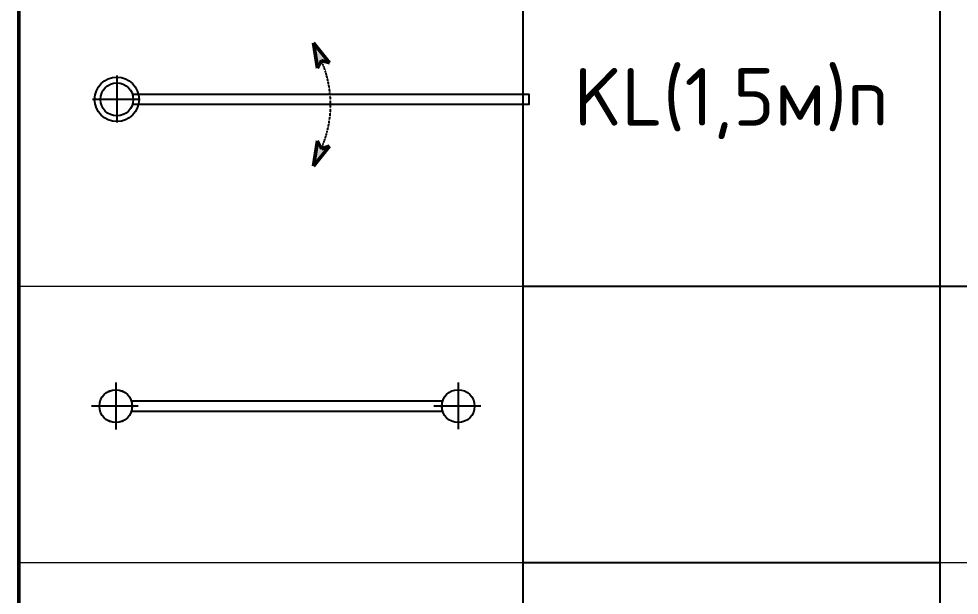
# Model space of a CAD drawing. Header units: millimetres. Extents: x 4247 to 622543, y -201358 to 142419.
# Drawn here: x 4247 to 6532, y -125303 to -123903 of the extents above; entities that cross this region are included whole.
import ezdxf

# ---------------------------------------------------------------- set-up
doc = ezdxf.new("R2010")
doc.units = ezdxf.units.MM
doc.linetypes.add('DASH', pattern=[0.75, 0.5, -0.25])
for name, color, linetype, lineweight in [('UTP', 5, 'DASH', 25), ('Структурная схема линия связи СОУЭ', 5, 'Continuous', 50), ('Трансляционная линия', 5, 'Continuous', 30)]:
    doc.layers.add(name, color=color, linetype=linetype, lineweight=lineweight)
doc.layers.add('Узлы', color=7, linetype='Continuous')
doc.styles.add('ICOCPEUR', font='isocpeur.ttf')

# ---------------------------------------------------------------- blocks, each defined once
blk = doc.blocks.new('калитка 1200')
at = {"color": 5}
for points in [[(205059.5, 81912), (205059.5, 81769.6)], [(205127.8, 81839.9), (204985.3, 81839.9)]]:
    blk.add_lwpolyline(points, dxfattribs=at)
at = {"color": 6}
blk.add_lwpolyline([(205106.9, 81855.8), (206310.7, 81855.8), (206310.7, 81824.1), (205106.8, 81824.1)], dxfattribs=at)
at = {"color": 5}
for radius in [67.5, 50]:
    blk.add_circle((205059.5, 81839.9), radius, dxfattribs=at)
blk = doc.blocks.new('*U496')
at = {"layer": 'Структурная схема линия связи СОУЭ'}
h = blk.add_hatch(color=0, dxfattribs=at)
h.dxf.hatch_style = 1
h.paths.add_polyline_path([(-325, 87), (-252, 0), (-325, -87), (0, 0)])
at = {"layer": 'Структурная схема линия связи СОУЭ', "color": 0}
for points in [[(0, 0), (-325, 87)], [(-325, 87), (-252, 0)], [(0, 0), (-325, -87)], [(-252, 0), (-325, -87)]]:
    blk.add_lwpolyline(points, dxfattribs=at)
blk = doc.blocks.new('*U497')
at = {"layer": 'Структурная схема линия связи СОУЭ'}
h = blk.add_hatch(color=0, dxfattribs=at)
h.dxf.hatch_style = 1
h.paths.add_polyline_path([(-325, 87), (-252, 0), (-325, -87), (0, 0)])
at = {"layer": 'Структурная схема линия связи СОУЭ', "color": 0}
for points in [[(0, 0), (-325, 87)], [(-325, 87), (-252, 0)], [(0, 0), (-325, -87)], [(-252, 0), (-325, -87)]]:
    blk.add_lwpolyline(points, dxfattribs=at)

msp = doc.modelspace()

# ---------------------------------------------------------------- linework, layer by layer
at = {"color": 5}
for points in [[(4482.667, -124785.948), (4482.667, -124899.932)], [(5314.667, -124785.856), (5314.667, -124899.839)], [(4537.329, -124843.534), (4423.312, -124843.534)], [(4537.329, -124843.626), (4423.312, -124843.626)], [(4522.667, -124830.734), (5274.667, -124830.734), (5274.667, -124856.334), (4522.667, -124856.334), (4522.667, -124830.734)], [(5369.329, -124843.534), (5255.312, -124843.534)]]:
    msp.add_lwpolyline(points, dxfattribs=at)
for centre in [(4482.667, -124843.534), (4482.667, -124843.626), (5314.667, -124843.534)]:
    msp.add_circle(centre, 40, dxfattribs=at)
at = {"layer": 'UTP', "color": 0, "lineweight": 25}
msp.add_arc((4737.99, -124110.948), 266.56, 336.309531, 23.690469, dxfattribs=at)
at = {"layer": 'Узлы', "lineweight": 50}
msp.add_line((4246.895, -117005.917), (4246.895, -137080.397), dxfattribs=at)
at = {"layer": 'Узлы'}
for p, q in [((6484.992, -117005.917), (6484.992, -136665.059)), ((5471.878, -117405.663), (5471.878, -136665.059)), ((5471.878, -124552.277), (13411.755, -124552.277)), ((5471.878, -125223.706), (6484.992, -125223.706))]:
    msp.add_line(p, q, dxfattribs=at)
at = {"layer": 'Узлы', "lineweight": 0}
for p, q in [((4246.895, -124552.277), (5471.878, -124552.277)), ((4246.895, -125223.706), (5471.878, -125223.706)), ((6484.992, -125223.706), (11926.216, -125223.706))]:
    msp.add_line(p, q, dxfattribs=at)

# ---------------------------------------------------------------- block references
at = {"color": 6, "xscale": 0.8, "yscale": 0.8, "zscale": 0.8}
msp.add_blockref('калитка 1200', (-159562.433, -189570.194), dxfattribs=at)
at = {"layer": 'Трансляционная линия', "color": 0, "yscale": 0.1846429389002177, "zscale": 0.1846429389002177}
for name, p, xscale, rotation in [('*U497', (4963.391, -123961.236), -0.1846429389002177, 293.6904689118727), ('*U496', (4963.391, -124260.659), 0.1846429389002177, 246.3095310881273)]:
    msp.add_blockref(name, p, dxfattribs=dict(at, xscale=xscale, rotation=rotation))

# ---------------------------------------------------------------- texts
at = {"layer": 'Узлы', "insert": (5978.435, -124108.481), "char_height": 139.881, "width": 1011.43482, "attachment_point": 5, "style": 'ICOCPEUR'}
msp.add_mtext('KL(1,5м)n', dxfattribs=at)

doc.saveas('drawing.dxf')
